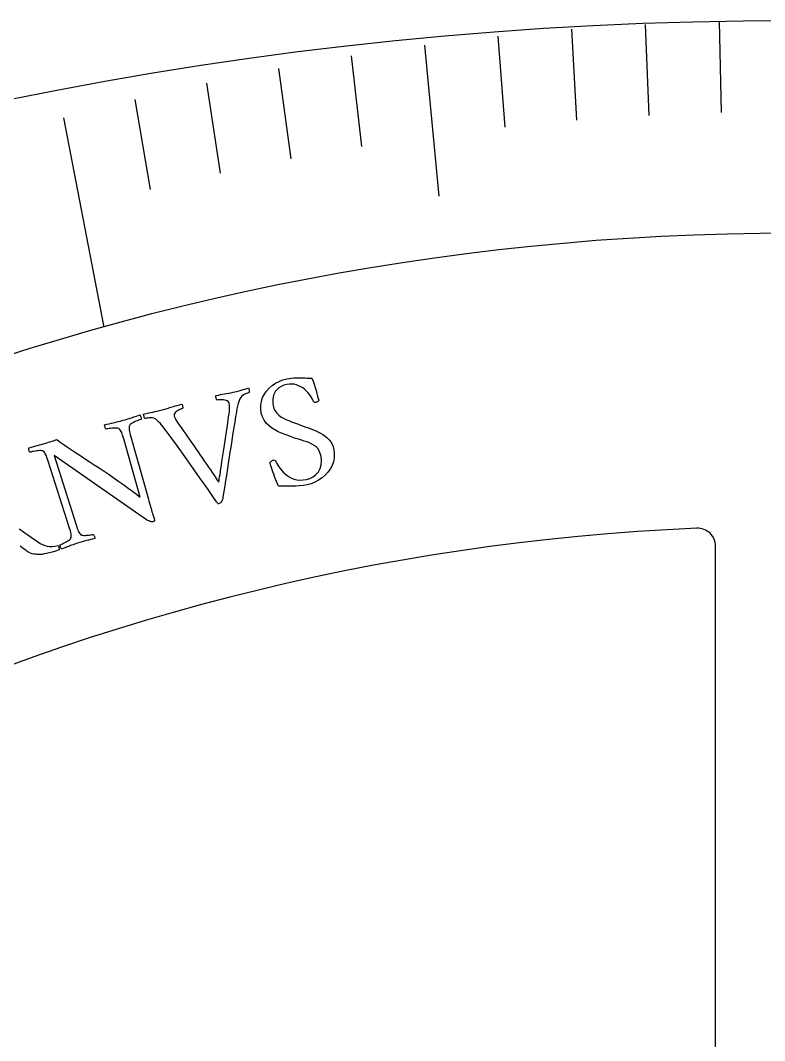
# Model space of a CAD drawing. Header units: millimetres. Extents: x -54 to 54, y -54 to 54.
# Drawn here: x -10.73 to -0.4, y 39.84 to 54 of the extents above; entities that cross this region are included whole.
import ezdxf

# ---------------------------------------------------------------- set-up
doc = ezdxf.new("R2010")
doc.units = ezdxf.units.MM
for name, color, linetype in [('CUT_INNER', 6, 'Continuous'), ('CUT_OUTER', 1, 'Continuous'), ('ENGRAVE', 7, 'Continuous'), ('ENGRAVE_FINE', 8, 'Continuous'), ('TEXT', 5, 'Continuous')]:
    doc.layers.add(name, color=color, linetype=linetype)

msp = doc.modelspace()

# ---------------------------------------------------------------- linework, layer by layer
at = {"layer": 'CUT_INNER'}
msp.add_lwpolyline([(-1.08, 30.376), (-1.08, 46.7017)], dxfattribs=at)
for centre, radius, start, end in [((-0.0002, 15.431), 31.5489, 92.43396, 187.27977), ((-1.33, 46.7017), 0.25, 360, 92.28516)]:
    msp.add_arc(centre, radius, start, end, dxfattribs=at)
at = {"layer": 'CUT_OUTER'}
msp.add_circle((0, 0), 54, dxfattribs=at)
at = {"layer": 'ENGRAVE'}
msp.add_lwpolyline([(-10.1289, 52.6462), (-9.5702, 49.7419)], dxfattribs=at)
msp.add_circle((0, 15.4308), 35.6208, dxfattribs=at)
at = {"layer": 'ENGRAVE_FINE'}
for points in [[(-1.0282, 53.9863), (-1.0041, 52.7229)], [(-3.0809, 53.8768), (-3.0087, 52.6149)], [(-2.0555, 53.9452), (-2.0074, 52.6824)], [(-4.1035, 53.7811), (-4.0073, 52.5205)], [(-5.1223, 53.6583), (-4.922, 51.5603)], [(-6.1365, 53.5087), (-5.9924, 52.252)], [(-7.1452, 53.3324), (-6.9771, 52.0781)], [(-8.1474, 53.1297), (-7.9555, 51.8783)], [(-9.1422, 52.9008), (-8.9265, 51.6527)]]:
    msp.add_lwpolyline(points, dxfattribs=at)
at = {"layer": 'TEXT'}
for points in [[(-7.0303, 49.0237), (-6.9963, 49.0303), (-6.965, 49.0353), (-6.9365, 49.0387), (-6.9108, 49.0404), (-6.8864, 49.041), (-6.8615, 49.041), (-6.8361, 49.0403), (-6.8104, 49.0389), (-6.7829, 49.0373), (-6.7522, 49.0356), (-6.7185, 49.034), (-6.6817, 49.0324), (-6.6667, 48.9911), (-6.6523, 48.949), (-6.6385, 48.906), (-6.6253, 48.8622), (-6.6133, 48.8208), (-6.6032, 48.7849), (-6.5949, 48.7545), (-6.5885, 48.7297), (-6.5876, 48.7245), (-6.5894, 48.7194), (-6.5939, 48.7146), (-6.601, 48.7099), (-6.6092, 48.7058), (-6.6166, 48.7025), (-6.6234, 48.7001), (-6.6294, 48.6985), (-6.637, 48.6976), (-6.644, 48.6979), (-6.6504, 48.6995), (-6.6561, 48.7024), (-6.6637, 48.7226), (-6.6739, 48.7439), (-6.6866, 48.7665), (-6.702, 48.7903), (-6.7198, 48.8142), (-6.7396, 48.8371), (-6.7614, 48.8589), (-6.7853, 48.8798), (-6.8109, 48.899), (-6.8382, 48.9156), (-6.8671, 48.9297), (-6.8976, 48.9413), (-6.9294, 48.9494), (-6.9622, 48.9531), (-6.9961, 48.9524), (-7.031, 48.9472), (-7.0737, 48.9357), (-7.1106, 48.9205), (-7.1416, 48.9016), (-7.1667, 48.879), (-7.1868, 48.8538), (-7.2026, 48.8272), (-7.2143, 48.7992), (-7.2217, 48.7698), (-7.2257, 48.7401), (-7.2269, 48.7113), (-7.2252, 48.6834), (-7.2209, 48.6563), (-7.209, 48.6156), (-7.1921, 48.5797), (-7.1702, 48.5486), (-7.1434, 48.5224), (-7.1127, 48.4997), (-7.0793, 48.4794), (-7.0432, 48.4613), (-7.0045, 48.4455), (-6.9643, 48.4307), (-6.9239, 48.4156), (-6.8834, 48.4002), (-6.8427, 48.3845), (-6.8115, 48.3732), (-6.7788, 48.3613), (-6.7445, 48.3488), (-6.7087, 48.3357), (-6.6723, 48.3217), (-6.6363, 48.3065), (-6.6007, 48.29), (-6.5654, 48.2722), (-6.5315, 48.2526), (-6.5002, 48.2306), (-6.4712, 48.2062), (-6.4448, 48.1794), (-6.4218, 48.1499), (-6.4031, 48.1174), (-6.3888, 48.0819), (-6.3788, 48.0434), (-6.3717, 47.9854), (-6.3735, 47.9293), (-6.384, 47.875), (-6.4033, 47.8226), (-6.4297, 47.7732), (-6.4617, 47.7278), (-6.4993, 47.6865), (-6.5425, 47.6491), (-6.5898, 47.6167), (-6.6398, 47.5902), (-6.6925, 47.5695), (-6.748, 47.5546), (-6.8015, 47.5449), (-6.8546, 47.5384), (-6.9074, 47.535), (-6.9599, 47.5349), (-7.0109, 47.5359), (-7.0591, 47.5364), (-7.1044, 47.5363), (-7.1469, 47.5355), (-7.1606, 47.5667), (-7.174, 47.5992), (-7.1874, 47.6328), (-7.2005, 47.6676), (-7.2131, 47.7019), (-7.2247, 47.7342), (-7.2352, 47.7643), (-7.2446, 47.7924), (-7.2526, 47.8169), (-7.2588, 47.8362), (-7.2631, 47.8505), (-7.2655, 47.8597), (-7.261, 47.8663), (-7.2559, 47.8726), (-7.2503, 47.8786), (-7.2443, 47.8842), (-7.2378, 47.8892), (-7.2309, 47.8933), (-7.2237, 47.8964), (-7.2162, 47.8986), (-7.2069, 47.8993), (-7.199, 47.8972), (-7.1925, 47.8921), (-7.1874, 47.8841), (-7.1794, 47.8681), (-7.1691, 47.8495), (-7.1562, 47.8285), (-7.141, 47.805), (-7.1232, 47.7802), (-7.103, 47.7556), (-7.0801, 47.7311), (-7.0548, 47.7067), (-7.0269, 47.6839), (-6.9966, 47.664), (-6.9638, 47.6471), (-6.9285, 47.6332), (-6.8905, 47.6236), (-6.8496, 47.6197), (-6.8058, 47.6214), (-6.759, 47.6287), (-6.71, 47.6435), (-6.6661, 47.6663), (-6.6272, 47.6971), (-6.5933, 47.7359), (-6.5674, 47.7813), (-6.5525, 47.8318), (-6.5487, 47.8874), (-6.5559, 47.9482), (-6.5672, 47.9907), (-6.5825, 48.0272), (-6.6021, 48.0576), (-6.6257, 48.082), (-6.6529, 48.1022), (-6.6827, 48.1201), (-6.7154, 48.1357), (-6.7508, 48.149), (-6.7882, 48.1612), (-6.8271, 48.1736), (-6.8674, 48.1863), (-6.9091, 48.1993), (-6.956, 48.2155), (-7.004, 48.2327), (-7.053, 48.251), (-7.103, 48.2703), (-7.1521, 48.2917), (-7.1983, 48.3165), (-7.2417, 48.3446), (-7.2822, 48.3761), (-7.318, 48.4118), (-7.347, 48.4528), (-7.3693, 48.4991), (-7.3848, 48.5506), (-7.3933, 48.6071), (-7.3932, 48.6617), (-7.3844, 48.7142), (-7.367, 48.7647), (-7.3422, 48.8123), (-7.3117, 48.856), (-7.2752, 48.8959), (-7.233, 48.932), (-7.1864, 48.9633), (-7.1371, 48.989), (-7.0851, 49.0092), (-7.0303, 49.0237)], [(-8.7615, 48.5956), (-8.7257, 48.6052), (-8.6905, 48.6151), (-8.656, 48.6252), (-8.6222, 48.6356), (-8.5888, 48.6459), (-8.5556, 48.656), (-8.5227, 48.6658), (-8.4901, 48.6754), (-8.4868, 48.6705), (-8.4836, 48.6633), (-8.4807, 48.6539), (-8.478, 48.6423), (-8.476, 48.6308), (-8.4755, 48.6221), (-8.4765, 48.6161), (-8.4789, 48.6128), (-8.4848, 48.6109), (-8.4935, 48.6076), (-8.505, 48.6028), (-8.5193, 48.5966), (-8.5346, 48.5891), (-8.5492, 48.5807), (-8.5631, 48.5713), (-8.5763, 48.5608), (-8.587, 48.5494), (-8.5935, 48.5368), (-8.5958, 48.5231), (-8.5939, 48.5083), (-8.5856, 48.4867), (-8.5698, 48.4571), (-8.5466, 48.4196), (-8.5159, 48.374), (-8.4994, 48.3503), (-8.4804, 48.3232), (-8.4588, 48.2924), (-8.4347, 48.258), (-8.4087, 48.2209), (-8.3815, 48.1818), (-8.3532, 48.1409), (-8.3236, 48.0981), (-8.2935, 48.0543), (-8.2632, 48.0105), (-8.2329, 47.9668), (-8.2025, 47.9231), (-8.1727, 47.8802), (-8.1443, 47.839), (-8.1172, 47.7995), (-8.0915, 47.7617), (-8.0676, 47.7264), (-8.0461, 47.6945), (-8.0269, 47.6659), (-8.0099, 47.6407), (-7.996, 47.6199), (-7.9855, 47.6044), (-7.9786, 47.5944), (-7.9752, 47.5898), (-7.9736, 47.5981), (-7.9711, 47.6133), (-7.9677, 47.6352), (-7.9633, 47.6639), (-7.9581, 47.6983), (-7.9524, 47.7369), (-7.9462, 47.78), (-7.9393, 47.8274), (-7.9319, 47.8783), (-7.9241, 47.9317), (-7.9158, 47.9877), (-7.907, 48.0463), (-7.898, 48.1065), (-7.8888, 48.167), (-7.8795, 48.2281), (-7.8701, 48.2895), (-7.8607, 48.3503), (-7.8516, 48.4093), (-7.8427, 48.4665), (-7.834, 48.5218), (-7.8309, 48.5426), (-7.8285, 48.5638), (-7.8267, 48.5855), (-7.8257, 48.6076), (-7.8255, 48.6289), (-7.8263, 48.6482), (-7.8281, 48.6655), (-7.831, 48.6808), (-7.8368, 48.6969), (-7.8459, 48.7099), (-7.8584, 48.7198), (-7.8741, 48.7266), (-7.8916, 48.731), (-7.9094, 48.7339), (-7.9274, 48.7353), (-7.9456, 48.7352), (-7.9626, 48.7342), (-7.9766, 48.733), (-7.9878, 48.7317), (-7.996, 48.7301), (-8.0008, 48.7327), (-8.0051, 48.7381), (-8.0089, 48.7465), (-8.0122, 48.7577), (-8.0145, 48.7695), (-8.0151, 48.7794), (-8.014, 48.7876), (-8.0113, 48.794), (-7.9808, 48.8001), (-7.9511, 48.8058), (-7.9222, 48.8112), (-7.8941, 48.8161), (-7.866, 48.8212), (-7.8372, 48.8269), (-7.8076, 48.8332), (-7.7773, 48.8401), (-7.7525, 48.8459), (-7.7304, 48.8512), (-7.7111, 48.8561), (-7.6944, 48.8604), (-7.6793, 48.8645), (-7.6643, 48.8688), (-7.6495, 48.8731), (-7.6348, 48.8776), (-7.6194, 48.8822), (-7.6023, 48.8873), (-7.5835, 48.8927), (-7.5629, 48.8985), (-7.5598, 48.8934), (-7.5571, 48.8859), (-7.5547, 48.876), (-7.5526, 48.8637), (-7.5513, 48.8518), (-7.551, 48.8431), (-7.5517, 48.8378), (-7.5535, 48.8356), (-7.5623, 48.8329), (-7.5753, 48.8278), (-7.5924, 48.8203), (-7.6135, 48.8104), (-7.6352, 48.7981), (-7.6538, 48.7837), (-7.6693, 48.7671), (-7.6818, 48.7482), (-7.6896, 48.7318), (-7.6976, 48.7094), (-7.7058, 48.6809), (-7.7143, 48.6465), (-7.7225, 48.6094), (-7.7298, 48.5733), (-7.7362, 48.5382), (-7.7418, 48.5039), (-7.7546, 48.4245), (-7.7666, 48.3485), (-7.7781, 48.2758), (-7.7888, 48.2064), (-7.7992, 48.1393), (-7.8095, 48.0733), (-7.8197, 48.0086), (-7.8297, 47.945), (-7.8398, 47.8813), (-7.8499, 47.8165), (-7.86, 47.7505), (-7.8702, 47.6833), (-7.8808, 47.6136), (-7.8921, 47.5403), (-7.9041, 47.4632), (-7.9168, 47.3824), (-7.921, 47.361), (-7.9263, 47.3427), (-7.9329, 47.3277), (-7.9407, 47.3158), (-7.9494, 47.3065), (-7.9587, 47.299), (-7.9686, 47.2935), (-7.9792, 47.2898), (-7.9825, 47.2899), (-7.986, 47.2919), (-7.9897, 47.2957), (-7.9936, 47.3014), (-7.9975, 47.3075), (-8.0011, 47.3127), (-8.0044, 47.3169), (-8.0075, 47.3201), (-8.0665, 47.4052), (-8.1236, 47.4874), (-8.1789, 47.5667), (-8.2323, 47.6431), (-8.285, 47.7182), (-8.3384, 47.794), (-8.3923, 47.8702), (-8.4469, 47.947), (-8.5035, 48.026), (-8.5635, 48.1086), (-8.627, 48.1951), (-8.6939, 48.2852), (-8.7143, 48.313), (-8.7342, 48.339), (-8.7535, 48.3635), (-8.7723, 48.3864), (-8.791, 48.4078), (-8.8101, 48.4279), (-8.8297, 48.4467), (-8.8497, 48.4642), (-8.8587, 48.4708), (-8.8697, 48.4759), (-8.8827, 48.4795), (-8.8978, 48.4818), (-8.9137, 48.4829), (-8.9293, 48.4833), (-8.9445, 48.4828), (-8.9594, 48.4816), (-8.973, 48.4799), (-8.9847, 48.4782), (-8.9945, 48.4765), (-9.0022, 48.4747), (-9.0037, 48.4762), (-9.0059, 48.4816), (-9.0088, 48.4907), (-9.0125, 48.5036), (-9.0159, 48.5167), (-9.0181, 48.5264), (-9.0191, 48.5328), (-9.0189, 48.5359), (-8.9818, 48.5447), (-8.948, 48.5525), (-8.9174, 48.5592), (-8.8899, 48.5649), (-8.8625, 48.5707), (-8.832, 48.5777), (-8.7983, 48.586), (-8.7615, 48.5956)], [(-10.3879, 48.1298), (-10.3635, 48.1375), (-10.3394, 48.1451), (-10.3156, 48.1526), (-10.2921, 48.1601), (-10.2702, 48.1671), (-10.2515, 48.1734), (-10.236, 48.179), (-10.2236, 48.1839), (-10.1958, 48.1624), (-10.1614, 48.1374), (-10.1205, 48.1087), (-10.073, 48.0764), (-10.0203, 48.0411), (-9.9637, 48.0036), (-9.9033, 47.9637), (-9.8389, 47.9216), (-9.7722, 47.8779), (-9.7045, 47.8334), (-9.6358, 47.7881), (-9.5662, 47.7419), (-9.4967, 47.6953), (-9.4283, 47.6487), (-9.3611, 47.6021), (-9.2949, 47.5556), (-9.2314, 47.51), (-9.1721, 47.4663), (-9.1171, 47.4243), (-9.0663, 47.3842), (-9.2952, 48.1909), (-9.3029, 48.2177), (-9.3101, 48.2414), (-9.3167, 48.2621), (-9.3228, 48.2797), (-9.3294, 48.295), (-9.3377, 48.309), (-9.3478, 48.3216), (-9.3596, 48.3328), (-9.3662, 48.3367), (-9.3761, 48.3396), (-9.3893, 48.3413), (-9.4059, 48.342), (-9.4242, 48.3417), (-9.4429, 48.3408), (-9.4617, 48.3392), (-9.4809, 48.337), (-9.4989, 48.3344), (-9.5143, 48.3318), (-9.5271, 48.3291), (-9.5374, 48.3265), (-9.543, 48.3315), (-9.5477, 48.338), (-9.5515, 48.3461), (-9.5544, 48.3558), (-9.5565, 48.3656), (-9.5581, 48.3739), (-9.5591, 48.3808), (-9.5595, 48.3862), (-9.5271, 48.3943), (-9.4957, 48.402), (-9.4651, 48.4092), (-9.4356, 48.416), (-9.4056, 48.423), (-9.3739, 48.4309), (-9.3405, 48.4397), (-9.3054, 48.4494), (-9.2807, 48.4565), (-9.2585, 48.4629), (-9.2387, 48.4688), (-9.2213, 48.4742), (-9.205, 48.4794), (-9.1885, 48.4848), (-9.1717, 48.4904), (-9.1546, 48.4962), (-9.1366, 48.5024), (-9.1167, 48.5091), (-9.0949, 48.5163), (-9.0713, 48.5239), (-9.0679, 48.5196), (-9.0644, 48.5141), (-9.0609, 48.5074), (-9.0574, 48.4995), (-9.0546, 48.4909), (-9.0532, 48.4819), (-9.0532, 48.4725), (-9.0546, 48.4627), (-9.0629, 48.4601), (-9.0742, 48.4561), (-9.0887, 48.4507), (-9.1062, 48.4438), (-9.125, 48.4359), (-9.1431, 48.4274), (-9.1607, 48.4184), (-9.1776, 48.4087), (-9.1925, 48.3991), (-9.2038, 48.39), (-9.2117, 48.3814), (-9.2161, 48.3733), (-9.2196, 48.3589), (-9.2213, 48.3442), (-9.221, 48.3291), (-9.2188, 48.3137), (-9.2149, 48.2962), (-9.2097, 48.275), (-9.2032, 48.2501), (-9.1953, 48.2214), (-8.9524, 47.3551), (-8.9441, 47.3255), (-8.9363, 47.2978), (-8.9291, 47.272), (-8.9224, 47.2482), (-8.9159, 47.2255), (-8.9095, 47.2032), (-8.903, 47.1814), (-8.8965, 47.1601), (-8.8897, 47.1381), (-8.8822, 47.1144), (-8.8742, 47.0889), (-8.8654, 47.0617), (-8.8659, 47.0573), (-8.8678, 47.0534), (-8.8709, 47.05), (-8.8753, 47.0472), (-8.88, 47.0448), (-8.884, 47.043), (-8.8873, 47.0416), (-8.8898, 47.0408), (-8.895, 47.04), (-8.9021, 47.0402), (-8.9111, 47.0414), (-8.9219, 47.0435), (-8.9342, 47.0471), (-8.9475, 47.0527), (-8.9618, 47.0605), (-8.9772, 47.0702), (-10.2582, 47.9593), (-9.9555, 46.9996), (-9.9469, 46.9731), (-9.939, 46.9499), (-9.9315, 46.9299), (-9.9247, 46.9131), (-9.9175, 46.8985), (-9.9091, 46.885), (-9.8994, 46.8727), (-9.8884, 46.8615), (-9.882, 46.8577), (-9.8725, 46.855), (-9.8601, 46.8533), (-9.8445, 46.8528), (-9.8273, 46.853), (-9.8096, 46.8539), (-9.7916, 46.8553), (-9.7731, 46.8572), (-9.7557, 46.8595), (-9.7408, 46.8619), (-9.7285, 46.8644), (-9.7186, 46.867), (-9.713, 46.8622), (-9.7082, 46.856), (-9.7041, 46.8484), (-9.7007, 46.8393), (-9.6981, 46.8301), (-9.6964, 46.8217), (-9.6956, 46.8142), (-9.6956, 46.8077), (-9.7267, 46.8004), (-9.7567, 46.7932), (-9.7856, 46.7862), (-9.8133, 46.7794), (-9.8414, 46.7722), (-9.8712, 46.7639), (-9.9028, 46.7546), (-9.936, 46.7443), (-9.9586, 46.737), (-9.9793, 46.7299), (-9.9982, 46.7232), (-10.0153, 46.7167), (-10.0313, 46.7103), (-10.0471, 46.7041), (-10.0626, 46.6979), (-10.0778, 46.6918), (-10.094, 46.6854), (-10.1125, 46.6782), (-10.1332, 46.6703), (-10.1562, 46.6617), (-10.1598, 46.6659), (-10.1635, 46.6712), (-10.1672, 46.6777), (-10.171, 46.6854), (-10.1742, 46.6939), (-10.1761, 46.7029), (-10.1767, 46.7122), (-10.1759, 46.722), (-10.1681, 46.7249), (-10.1576, 46.7294), (-10.1445, 46.7355), (-10.1286, 46.7433), (-10.1115, 46.7521), (-10.0946, 46.7614), (-10.0781, 46.7712), (-10.0619, 46.7814), (-10.0477, 46.7916), (-10.0373, 46.8009), (-10.0305, 46.8096), (-10.0275, 46.8174), (-10.0247, 46.8318), (-10.0235, 46.8464), (-10.024, 46.8612), (-10.0262, 46.8761), (-10.0301, 46.8931), (-10.0356, 46.9139), (-10.0427, 46.9384), (-10.0516, 46.9668), (-10.3434, 47.8823), (-10.3526, 47.9106), (-10.3611, 47.935), (-10.3687, 47.9554), (-10.3756, 47.972), (-10.3827, 47.9859), (-10.3911, 47.9985), (-10.4008, 48.0099), (-10.4117, 48.0199), (-10.4189, 48.0245), (-10.4297, 48.0275), (-10.4442, 48.0289), (-10.4622, 48.0287), (-10.4821, 48.0273), (-10.5018, 48.0252), (-10.5215, 48.0224), (-10.5411, 48.0188), (-10.5591, 48.015), (-10.5738, 48.0118), (-10.5853, 48.0089), (-10.5936, 48.0065), (-10.6001, 48.0139), (-10.6053, 48.0218), (-10.6091, 48.0301), (-10.6115, 48.0388), (-10.6128, 48.0473), (-10.6136, 48.0548), (-10.6137, 48.0613), (-10.6132, 48.0669), (-10.5768, 48.0774), (-10.544, 48.0866), (-10.5148, 48.0945), (-10.4891, 48.101), (-10.4649, 48.1072), (-10.4399, 48.1141), (-10.4143, 48.1216), (-10.3879, 48.1298)]]:
    msp.add_lwpolyline(points, close=True, dxfattribs=at)
msp.add_lwpolyline([(-10.7459, 46.9457), (-10.7058, 46.9166), (-10.6652, 46.8878), (-10.6233, 46.8584), (-10.5792, 46.8275), (-10.5329, 46.795), (-10.4844, 46.761), (-10.4521, 46.7405), (-10.4201, 46.7239), (-10.3885, 46.7114), (-10.3573, 46.703), (-10.3246, 46.6987), (-10.2888, 46.6988), (-10.2499, 46.703), (-10.2078, 46.7116), (-10.2027, 46.7075), (-10.1985, 46.7009), (-10.1953, 46.692), (-10.193, 46.6807), (-10.1915, 46.6694), (-10.1906, 46.6606), (-10.1902, 46.6543), (-10.1903, 46.6506), (-10.2403, 46.6347), (-10.2863, 46.6212), (-10.3281, 46.6099), (-10.3659, 46.601), (-10.3994, 46.5943), (-10.4284, 46.5894), (-10.4529, 46.5865), (-10.4729, 46.5856), (-10.4862, 46.5866), (-10.5021, 46.588), (-10.5204, 46.59), (-10.5414, 46.5924), (-10.564, 46.5969), (-10.5877, 46.6051), (-10.6123, 46.617), (-10.6379, 46.6326), (-10.6493, 46.6406), (-10.6646, 46.6516), (-10.684, 46.6658), (-10.7075, 46.6831), (-10.7342, 46.703)], dxfattribs=at)

doc.saveas('drawing.dxf')
